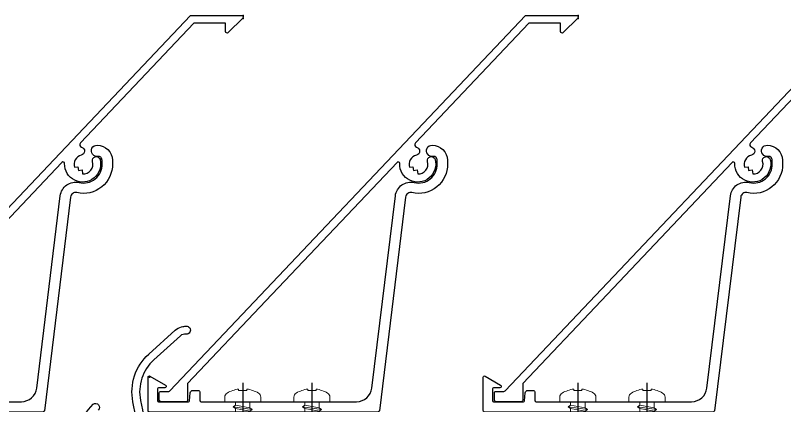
# Model space of a CAD drawing. Header units: millimetres. Extents: x 652937 to 1670132, y 1473552 to 2851037.
# Drawn here: x 720430.4 to 720579.7, y 1493926.9 to 1494002.5 of the extents above; entities that cross this region are included whole.
import ezdxf

# ---------------------------------------------------------------- set-up
doc = ezdxf.new("R2010")
doc.units = ezdxf.units.MM
doc.linetypes.add('CENTER', pattern=[50.800000000000004, 31.75, -6.35, 6.35, -6.35])
for name, color, linetype in [('010 - ASPG_ACCESSORIES_MAIN_COLOR_1', 7, 'Continuous'), ('010 - ASPG_EXTR_MAIN_COLOR_2', 7, 'Continuous'), ('Center Line', 7, 'CENTER')]:
    doc.layers.add(name, color=color, linetype=linetype)
doc.layers.add('010 - ASPG_EXTR_DEF_SUB', color=7, linetype='Continuous', plot=False)
doc.layers.add('SCREW', color=7, linetype='Continuous', lineweight=5)

# ---------------------------------------------------------------- blocks, each defined once
blk = doc.blocks.new('PZG35-9D5')
at = {"layer": 'Center Line', "color": 7}
blk.add_line((1.4210854715202e-14, 3.733653355866409), (1.4210854715202e-14, -10.53404386090006), dxfattribs=at)
at = {"layer": 'SCREW', "color": 7}
for p, q in [((-1.399999999999963, 2.842170943040401e-14), (-1.399999999999963, -1.090192378864657)), ((1.399999999999991, 0), (1.399999999999991, -0.5901923788647139)), ((-1.850000000000009, -1.399999999999977), (1.850000000000037, -0.8999999999999773)), ((-1.850000000000009, -1.399999999999977), (-1.399999999999963, -1.090192378864685)), ((-1.850000000000009, -1.399999999999977), (-1.399999999999963, -1.709807621135297)), ((-1.399999999999963, -1.090192378864685), (1.399999999999991, -0.5901923788646855)), ((-1.399999999999963, -1.709807621135297), (1.399999999999991, -1.209807621135297)), ((1.850000000000037, -0.8999999999999773), (1.399999999999991, -0.5901923788646855)), ((1.850000000000037, -0.8999999999999773), (1.399999999999991, -1.209807621135297)), ((1.399999999999991, -1.209807621135269), (1.399999999999991, -1.890192378864725)), ((-1.850000000000009, -2.699999999999989), (1.850000000000037, -2.199999999999989)), ((-1.850000000000009, -2.699999999999989), (-1.399999999999963, -2.390192378864697)), ((-1.850000000000009, -2.699999999999989), (-1.399999999999963, -3.009807621135309)), ((-1.399999999999963, -1.709807621135269), (-1.399999999999963, -2.390192378864697)), ((-1.399999999999963, -2.390192378864697), (1.399999999999991, -1.890192378864697)), ((-1.399999999999963, -3.009807621135309), (1.399999999999991, -2.509807621135309)), ((1.850000000000037, -2.199999999999989), (1.399999999999991, -1.890192378864697)), ((1.850000000000037, -2.199999999999989), (1.399999999999991, -2.509807621135309)), ((1.399999999999991, -2.50980762113528), (1.399999999999991, -3.190192378864708)), ((-1.850000000000009, -4), (-1.399999999999963, -3.690192378864708)), ((-1.850000000000009, -4), (-0.9911470940920566, -3.883938796498938)), ((-1.850000000000009, -4), (-1.399999999999963, -4.30980762113532)), ((-1.399999999999963, -3.009807621135309), (-1.399999999999963, -3.690192378864708)), ((-1.399999999999963, -3.690192378864708), (-0.8446989986695002, -3.591031485769975)), ((-1.399999999999963, -4.30980762113532), (-1.184865735341859, -4.271390788160659)), ((-1.399999999999963, -4.309807621135349), (-1.399999999999963, -8.099999999999966)), ((0.5619885887190463, -3.339837273736322), (1.399999999999991, -3.190192378864708)), ((0.7141825614195483, -3.653488843051434), (1.850000000000037, -3.5)), ((0.7141825614195483, -3.932275020881832), (1.399999999999991, -3.80980762113532)), ((1.850000000000037, -3.5), (1.399999999999991, -3.190192378864708)), ((1.850000000000037, -3.5), (1.399999999999991, -3.80980762113532)), ((1.399999999999991, -3.809807621135349), (1.399999999999991, -4.490192378864691)), ((0.7141825614195483, -4.612659778611231), (1.399999999999991, -4.49019237886472)), ((0.7141825614195483, -4.953488843051389), (1.850000000000037, -4.800000000000011)), ((0.7141825614195483, -5.232275020881843), (1.399999999999991, -5.109807621135332)), ((1.850000000000037, -4.800000000000011), (1.399999999999991, -4.49019237886472)), ((1.850000000000037, -4.800000000000011), (1.399999999999991, -5.109807621135332)), ((1.399999999999991, -5.109807621135332), (1.399999999999991, -8.099999999999966)), ((1.4210854715202e-14, -9.5), (-1.399999999999963, -8.099999999999966)), ((1.4210854715202e-14, -9.5), (1.399999999999991, -8.099999999999966))]:
    blk.add_line(p, q, dxfattribs=at)
blk.add_lwpolyline([(1.4210854715202e-14, -9.5), (0.7141825614195483, -5.232275020881843), (0.7141825614195483, -3.600899293750615, 0.4176573264866609), (0.4106596181599826, -3.300919979679151, 0.1081021898226624), (-0.8446989986694433, -3.591031485769975), (-1.399999999999991, -4.701675652739141)], format="xyb", dxfattribs=at)
blk = doc.blocks.new('*U9352')
at = {"layer": 'SCREW', "color": 7}
blk.add_lwpolyline([(3.026373332565058, 1.780836269555209, 0.09905967801670053), (0.7999999999999687, 2.546427498927414), (0.7999999999999687, 2.274284095813357), (-0.800000000000054, 2.274284095813357), (-0.800000000000054, 2.546427498927414, 0.09905967801670058), (-3.026373332565143, 1.780836269555209, 0.2665876613401604), (-3.500000000000043, 0.9556546004010897), (-3.500000000000043, 0.1999999999999886, 0.4142135623730938), (-3.300000000000054, 0), (3.299999999999997, 0, 0.4142135623731049), (3.499999999999986, 0.1999999999999886), (3.499999999999957, 0.9556546004010897, 0.2665876613401604)], format="xyb", close=True, dxfattribs=at)
blk.add_blockref('PZG35-9D5', (-1.4210854715202e-14, 0), dxfattribs=at)
blk = doc.blocks.new('*U9355')
at = {"color": 7}
blk.add_point((0, 0), dxfattribs=at)
at = {"layer": '010 - ASPG_ACCESSORIES_MAIN_COLOR_1', "color": 7}
blk.add_lwpolyline([(-39.69999999902211, -0.5999999995172398, 0.4142135623731156), (-39.99999999883585, -0.8999999995638059), (-39.99999999883585, -7.366962144914214, 0.5773502691897371), (-39.65044321701862, -7.568778847059366), (-36.64260295056738, -5.832201459393036, 0.7673269879794871), (-36.78520590183325, -5.299999999645297), (-37.89999999874271, -5.299999999645297, -0.4142135623735732), (-38.19999999902211, -4.999999999656938), (-38.19999999902211, -2.799999999587089, -0.4142135623730951), (-37.99999999883585, -2.59999999951724), (-32.18326623388566, -2.59999999951724, -0.3888787318530097), (-31.98402729420923, -2.782568851142787), (-31.8474567013327, -4.343577870872468, 0.3888787318530089), (-31.34935935237445, -4.799999999528882), (-30.29999999911524, -4.799999999528882, 0.4142135623732408), (-29.99999999883585, -4.499999999540523), (-29.99999999883585, -2.899999999505599, -0.4142135623731785), (-29.69999999902211, -2.59999999951724), (0.4107479506637901, -2.59999999951724, -0.3789692262628873), (3.38851808081381, -5.235465979035143), (7.952927200356498, -42.5207682372482, 0.4465929586642906), (11.6177961837966, -45.07649022702281, -0.4898018444424612), (16.07846395508386, -48.68238816667036), (16.06490363762714, -49.36225294566866, -0.1824796859550777), (15.80227640201338, -50.01801436272836, -0.2679491924113072), (15.32539491611533, -50.16829426406803, 1.122114645179816), (15.09990952932276, -52.3421093734276, 0.4050039718497206), (18.0645059288945, -49.40213623346681), (18.07806624681689, -48.72227145435209, 0.4898054953707174), (11.15966573380865, -43.12966807454978, -0.4465970485362636), (9.938031048281118, -42.27776159492242), (4.866356541635469, -0.8481197821154633, 0.3641755342157969), (4.570876519894227, -0.5999999995172398)], format="xyb", close=True, dxfattribs=at)
at = {"layer": '010 - ASPG_EXTR_DEF_SUB', "color": 7}
for p in [(-39.99999999883585, -0.4999999995172402), (43.44495566345738, -76.89999999944341), (43.44495566345738, -77.49999999954052)]:
    blk.add_point(p, dxfattribs=at)
at = {"layer": '010 - ASPG_EXTR_MAIN_COLOR_2', "color": 7}
blk.add_lwpolyline([(11.37409105408005, -48.15170148877115), (11.47245816211216, -47.43577758665815), (12.17779493960552, -47.55667202338264), (12.29266474000178, -46.78670596401826, -0.5355375090189683), (14.1918134491425, -49.16870282323253, 0.9915718169393263), (15.66379558271728, -49.57599316951273, 1.157025413028558), (8.792231505503878, -48.77291728999153, -0.6885576205791355), (8.274611146422103, -48.98797988444021), (-17.14292736421339, -22.16859813180672), (-32.34153279638849, -6.131750148785431), (-32.34153279638849, -2.899999981694054, 0.4143115081626392), (-32.64163311407901, -2.59999999951724), (-37.54163311352022, -2.59999999951724, 0.4141156188887998), (-37.84153278893791, -2.899999981635847), (-37.84153278893791, -4.299999988411218, 0.4142135623731781), (-37.54153279098682, -4.599999986478724), (-35.98884801496752, -4.599999986478724, -0.205894629290155), (-35.77110154624097, -4.693635078269653), (33.22969053988345, -77.49999999954052), (43.14495566324331, -77.49999999954052, 0.6681786376628355), (43.35708769806661, -76.98786796536915), (40.5215537941549, -74.1523340573247, 0.6681786381757795), (40.00942175951786, -74.36446609156592), (40.00942175951786, -75.99999999802712), (33.87471885257401, -75.99999999802712), (11.86384030175395, -52.7751643466243, -0.5583539238224016), (12.08261241135187, -51.95244935475676, 0.7662751832817146), (12.03674733010121, -50.39291741001107, -0.4385828234445206), (10.70630855322815, -48.05207626283555)], format="xyb", close=True, dxfattribs=at)
at = {"layer": 'SCREW', "color": 7, "rotation": 180}
for p in [(-21.64901723782532, -2.499999999924694), (-8.237076249206439, -2.499999999924694)]:
    blk.add_blockref('*U9352', p, dxfattribs=at)
blk = doc.blocks.new('*U6676')
at = {"color": 7, "xscale": -1, "rotation": 180}
for p in [(936.7703094601164, 69.3), (1001.770309460116, 69.3), (1066.770309460117, 69.3)]:
    blk.add_blockref('*U9355', p, dxfattribs=at)
blk = doc.blocks.new('*U8774')
at = {"layer": '010 - ASPG_EXTR_DEF_SUB', "color": 7}
blk.add_point((845, -1.627569190532085e-10), dxfattribs=at)
at = {"layer": '010 - ASPG_EXTR_MAIN_COLOR_2', "color": 7}
for points in [[(833.4630128806457, 15.05729964539664, 0.4171002255848137), (834.114368729759, 5.27296420502266, 0.9355530918984264), (835.0966641549021, 6.406584819557835, -0.4344100119147308)], [(844.917139344383, 19.76412730298493, 0.004917316774645771), (841.8066999851726, 4.803864106256739, 0.2636109069979271), (844.8802099335007, -4.460317215171884), (849.9957336951047, -9.084236265031862, 0.1258843890439943), (851.2677612504922, -9.753782964357882, 0.04427494949630078), (852.0895440597087, -9.866966023156195, 1.107654826573523), (852.1254592109472, -8.331805701704937, -0.2155958426847688), (851.0232266592793, -7.99102541704174), (845.8860520706512, -3.347536196396462, -0.2636109069978752), (843.2782254475169, 4.512981288437956, -0.004854851929905817), (846.34138361644, 19.25507699984614, 0.2339601468136614)]]:
    blk.add_lwpolyline(points, format="xyb", dxfattribs=at)
blk = doc.blocks.new('W-1-PP18-ST_ENT3_REV02_20260413-054934_PP18_ENT3_ASPG_MAIN_PL')
at = {"color": 7}
blk.add_blockref('*U6676', (19167, 1203), dxfattribs=at)
at = {"color": 7, "xscale": -1, "rotation": 180}
blk.add_blockref('*U8774', (19284.00334731583, 1279.666962144896), dxfattribs=at)

msp = doc.modelspace()

# ---------------------------------------------------------------- block references
at = {"color": 7}
msp.add_blockref('W-1-PP18-ST_ENT3_REV02_20260413-054934_PP18_ENT3_ASPG_MAIN_PL', (700327.4221813822, 1492652.712323123), dxfattribs=at)

doc.saveas('drawing.dxf')
